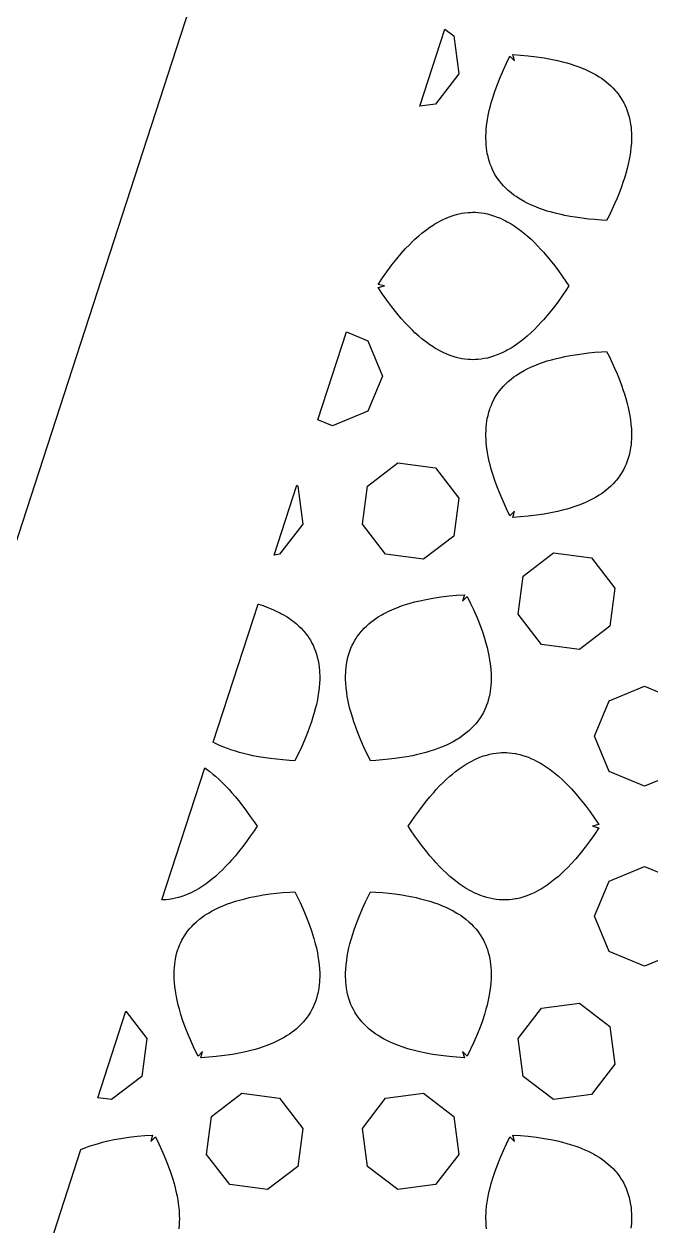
# Model space of a CAD drawing. Header units: metres. Extents: x -75 to 75, y 0 to 231.
# Drawn here: x -44.8 to -14.7, y 58.7 to 116.5 of the extents above; entities that cross this region are included whole.
import ezdxf

# ---------------------------------------------------------------- set-up
doc = ezdxf.new("R2010")
doc.units = ezdxf.units.M

msp = doc.modelspace()

# ---------------------------------------------------------------- linework, layer by layer
for p, q in [((0, 230.826), (-75, 0)), ((-25.8062, 112.57), (-24.6014, 116.278)), ((-24.6014, 116.278), (-24.1718, 115.948)), ((-24.1718, 115.948), (-23.9314, 114.126)), ((-21.2521, 114.752), (-21.3373, 115.055)), ((-21.3373, 115.055), (-20.9628, 115.029)), ((-20.9628, 115.029), (-20.6003, 114.996)), ((-21.7896, 114.309), (-21.6371, 114.639)), ((-21.6371, 114.639), (-21.4719, 114.977)), ((-21.4719, 114.977), (-21.2521, 114.752)), ((-20.6003, 114.996), (-20.202, 114.949)), ((-20.202, 114.949), (-19.8198, 114.892)), ((-19.8198, 114.892), (-19.4984, 114.835)), ((-19.4984, 114.835), (-19.1917, 114.77)), ((-19.1917, 114.77), (-18.9368, 114.708)), ((-18.9368, 114.708), (-18.7331, 114.653)), ((-18.7331, 114.653), (-18.5738, 114.607)), ((-18.5738, 114.607), (-18.3444, 114.532)), ((-18.3444, 114.532), (-18.1599, 114.465)), ((-18.1599, 114.465), (-17.8766, 114.351)), ((-23.9314, 114.126), (-25.0497, 112.67)), ((-22.0898, 113.581), (-21.9484, 113.94)), ((-21.9484, 113.94), (-21.7896, 114.309)), ((-17.8766, 114.351), (-17.709, 114.274)), ((-17.709, 114.274), (-17.5475, 114.194)), ((-17.5475, 114.194), (-17.4541, 114.145)), ((-17.4541, 114.145), (-17.3621, 114.093)), ((-17.3621, 114.093), (-17.1867, 113.987)), ((-17.1867, 113.987), (-17.0746, 113.913)), ((-17.0746, 113.913), (-16.9414, 113.818)), ((-22.2006, 113.275), (-22.0898, 113.581)), ((-16.9414, 113.818), (-16.8379, 113.738)), ((-16.8379, 113.738), (-16.7404, 113.657)), ((-16.7404, 113.657), (-16.6223, 113.551)), ((-16.6223, 113.551), (-16.5115, 113.441)), ((-16.5115, 113.441), (-16.4076, 113.329)), ((-16.4076, 113.329), (-16.3673, 113.282)), ((-16.3673, 113.282), (-16.2721, 113.164)), ((-22.4263, 112.522), (-22.3723, 112.725)), ((-22.3723, 112.725), (-22.2986, 112.976)), ((-22.2986, 112.976), (-22.2006, 113.275)), ((-16.2721, 113.164), (-16.1847, 113.042)), ((-16.1847, 113.042), (-16.1179, 112.941)), ((-16.1179, 112.941), (-16.0703, 112.864)), ((-16.0703, 112.864), (-15.9984, 112.735)), ((-15.9984, 112.735), (-15.9444, 112.626)), ((-25.0497, 112.67), (-25.8062, 112.57)), ((-22.5156, 112.124), (-22.4652, 112.36)), ((-22.4652, 112.36), (-22.4263, 112.522)), ((-15.9444, 112.626), (-15.8826, 112.488)), ((-15.8826, 112.488), (-15.8272, 112.346)), ((-15.8272, 112.346), (-15.7791, 112.201)), ((-15.7791, 112.201), (-15.7379, 112.052)), ((-22.6099, 111.445), (-22.5925, 111.628)), ((-22.5925, 111.628), (-22.5504, 111.929)), ((-22.5504, 111.929), (-22.5156, 112.124)), ((-15.7379, 112.052), (-15.7018, 111.899)), ((-15.7018, 111.899), (-15.6679, 111.711)), ((-15.6679, 111.711), (-15.6473, 111.55)), ((-15.6473, 111.55), (-15.6349, 111.418)), ((-22.6268, 111.055), (-22.6259, 111.16)), ((-22.6218, 110.848), (-22.6268, 111.055)), ((-22.6259, 111.16), (-22.6213, 111.265)), ((-22.6213, 111.265), (-22.6099, 111.445)), ((-15.6349, 111.418), (-15.6271, 111.285)), ((-15.6235, 110.975), (-15.6317, 110.797)), ((-15.6271, 111.285), (-15.6235, 111.183)), ((-15.6235, 111.183), (-15.6235, 110.975)), ((-22.6144, 110.716), (-22.6218, 110.848)), ((-22.5984, 110.552), (-22.6144, 110.716)), ((-22.581, 110.423), (-22.5984, 110.552)), ((-22.5595, 110.298), (-22.581, 110.423)), ((-15.6491, 110.578), (-15.6761, 110.355)), ((-15.6317, 110.797), (-15.6491, 110.578)), ((-22.527, 110.143), (-22.5595, 110.298)), ((-22.4872, 109.992), (-22.527, 110.143)), ((-22.4414, 109.845), (-22.4872, 109.992)), ((-22.4222, 109.788), (-22.4414, 109.845)), ((-15.7338, 110.01), (-15.7841, 109.774)), ((-15.705, 110.165), (-15.7338, 110.01)), ((-15.6761, 110.355), (-15.705, 110.165)), ((-22.3668, 109.647), (-22.4222, 109.788)), ((-22.305, 109.509), (-22.3668, 109.647)), ((-22.2514, 109.401), (-22.305, 109.509)), ((-22.2089, 109.322), (-22.2514, 109.401)), ((-22.1315, 109.193), (-22.2089, 109.322)), ((-15.9009, 109.326), (-15.9636, 109.115)), ((-15.8336, 109.572), (-15.9009, 109.326)), ((-15.7841, 109.774), (-15.8336, 109.572)), ((-22.0647, 109.092), (-22.1315, 109.193)), ((-21.9772, 108.971), (-22.0647, 109.092)), ((-21.882, 108.853), (-21.9772, 108.971)), ((-21.7804, 108.738), (-21.882, 108.853)), ((-21.6719, 108.627), (-21.7804, 108.738)), ((-16.1096, 108.685), (-16.1929, 108.464)), ((-16.0194, 108.946), (-16.1096, 108.685)), ((-15.9636, 109.115), (-16.0194, 108.946)), ((-21.5565, 108.519), (-21.6719, 108.627)), ((-21.4114, 108.397), (-21.5565, 108.519)), ((-21.2814, 108.297), (-21.4114, 108.397)), ((-21.1748, 108.221), (-21.2814, 108.297)), ((-21.0622, 108.148), (-21.1748, 108.221)), ((-20.9761, 108.094), (-21.0622, 108.148)), ((-20.7948, 107.99), (-20.9761, 108.094)), ((-16.3202, 108.148), (-16.4388, 107.871)), ((-16.1929, 108.464), (-16.3202, 108.148)), ((-20.6383, 107.907), (-20.7948, 107.99)), ((-20.4405, 107.813), (-20.6383, 107.907)), ((-20.2336, 107.725), (-20.4405, 107.813)), ((-20.0542, 107.656), (-20.2336, 107.725)), ((-19.9049, 107.602), (-20.0542, 107.656)), ((-19.6756, 107.528), (-19.9049, 107.602)), ((-19.4756, 107.47), (-19.6756, 107.528)), ((-16.5678, 107.59), (-16.7047, 107.303)), ((-16.4388, 107.871), (-16.5678, 107.59)), ((-25.08, 106.909), (-24.9898, 106.962)), ((-24.9898, 106.962), (-24.8103, 107.06)), ((-24.8103, 107.06), (-24.6904, 107.12)), ((-24.6904, 107.12), (-24.5403, 107.189)), ((-24.5403, 107.189), (-24.4194, 107.239)), ((-24.4194, 107.239), (-24.3004, 107.283)), ((-24.3004, 107.283), (-24.1507, 107.331)), ((-24.1507, 107.331), (-24.0005, 107.373)), ((-24.0005, 107.373), (-23.8495, 107.406)), ((-23.8495, 107.406), (-23.7904, 107.418)), ((-23.7904, 107.418), (-23.6389, 107.441)), ((-23.6389, 107.441), (-23.4888, 107.457)), ((-23.4888, 107.457), (-23.3702, 107.464)), ((-23.3702, 107.464), (-23.2791, 107.466)), ((-23.2791, 107.466), (-23.1294, 107.465)), ((-23.1294, 107.465), (-23.0109, 107.457)), ((-23.0109, 107.457), (-22.8607, 107.441)), ((-22.8607, 107.441), (-22.7087, 107.418)), ((-22.7087, 107.418), (-22.5591, 107.387)), ((-22.5591, 107.387), (-22.4103, 107.349)), ((-22.4103, 107.349), (-22.2588, 107.303)), ((-22.2588, 107.303), (-22.0802, 107.238)), ((-22.0802, 107.238), (-21.9292, 107.176)), ((-21.9292, 107.176), (-21.8102, 107.121)), ((-21.8102, 107.121), (-21.6893, 107.06)), ((-21.6893, 107.06), (-21.5991, 107.012)), ((-21.5991, 107.012), (-21.4192, 106.908)), ((-19.2288, 107.405), (-19.4756, 107.47)), ((-19.0146, 107.354), (-19.2288, 107.405)), ((-18.8393, 107.317), (-19.0146, 107.354)), ((-18.5696, 107.265), (-18.8393, 107.317)), ((-18.3357, 107.227), (-18.5696, 107.265)), ((-17.9988, 107.179), (-18.3357, 107.227)), ((-17.6999, 107.143), (-17.9988, 107.179)), ((-17.3918, 107.114), (-17.6999, 107.143)), ((-17.0746, 107.089), (-17.3918, 107.114)), ((-16.8196, 107.074), (-17.0746, 107.089)), ((-16.7047, 107.303), (-16.8196, 107.074)), ((-25.8595, 106.331), (-25.7103, 106.458)), ((-25.7103, 106.458), (-25.4695, 106.646)), ((-25.4695, 106.646), (-25.3203, 106.752)), ((-25.3203, 106.752), (-25.1701, 106.852)), ((-25.1701, 106.852), (-25.08, 106.909)), ((-21.4192, 106.908), (-21.2704, 106.814)), ((-21.2704, 106.814), (-21.0892, 106.688)), ((-21.0892, 106.688), (-20.9102, 106.554)), ((-20.9102, 106.554), (-20.7591, 106.433)), ((-20.7591, 106.433), (-20.6401, 106.331)), ((-26.4899, 105.717), (-26.3104, 105.906)), ((-26.3104, 105.906), (-26.1603, 106.055)), ((-26.1603, 106.055), (-26.0403, 106.169)), ((-26.0403, 106.169), (-25.8595, 106.331)), ((-20.6401, 106.331), (-20.4588, 106.169)), ((-20.4588, 106.169), (-20.3101, 106.026)), ((-20.3101, 106.026), (-20.1297, 105.844)), ((-20.1297, 105.844), (-19.9796, 105.684)), ((-27.1495, 104.932), (-26.9101, 105.234)), ((-26.9101, 105.234), (-26.7, 105.482)), ((-26.7, 105.482), (-26.4899, 105.717)), ((-19.9796, 105.684), (-19.8596, 105.551)), ((-19.8596, 105.551), (-19.6797, 105.342)), ((-19.6797, 105.342), (-19.5296, 105.16)), ((-27.3898, 104.61), (-27.1495, 104.932)), ((-19.5296, 105.16), (-19.3199, 104.892)), ((-19.3199, 104.892), (-19.1391, 104.651)), ((-19.1391, 104.651), (-18.9592, 104.399)), ((-27.8096, 104.001), (-27.5999, 104.312)), ((-27.5999, 104.312), (-27.3898, 104.61)), ((-18.9592, 104.399), (-18.7798, 104.136)), ((-18.7798, 104.136), (-18.6383, 103.923)), ((-27.5034, 103.923), (-27.8096, 104.001)), ((-27.8096, 103.845), (-27.5034, 103.923)), ((-27.5999, 103.534), (-27.8096, 103.845)), ((-27.3898, 103.236), (-27.5999, 103.534)), ((-18.7798, 103.71), (-18.9601, 103.446)), ((-18.6383, 103.923), (-18.7798, 103.71)), ((-27.1495, 102.914), (-27.3898, 103.236)), ((-26.9101, 102.612), (-27.1495, 102.914)), ((-19.3199, 102.953), (-19.5296, 102.686)), ((-19.1396, 103.194), (-19.3199, 102.953)), ((-18.9601, 103.446), (-19.1396, 103.194)), ((-26.7, 102.364), (-26.9101, 102.612)), ((-26.4894, 102.129), (-26.7, 102.364)), ((-19.6802, 102.503), (-19.8601, 102.295)), ((-19.5296, 102.686), (-19.6802, 102.503)), ((-26.3104, 101.94), (-26.4894, 102.129)), ((-26.1603, 101.791), (-26.3104, 101.94)), ((-26.0399, 101.677), (-26.1603, 101.791)), ((-20.3101, 101.819), (-20.4593, 101.677)), ((-20.1302, 102.002), (-20.3101, 101.819)), ((-19.98, 102.161), (-20.1302, 102.002)), ((-19.8601, 102.295), (-19.98, 102.161)), ((-30.7074, 97.4859), (-29.3327, 101.717)), ((-29.3327, 101.717), (-28.3026, 101.29)), ((-28.3026, 101.29), (-27.5999, 99.5929)), ((-25.8595, 101.515), (-26.0399, 101.677)), ((-25.7103, 101.388), (-25.8595, 101.515)), ((-25.4695, 101.2), (-25.7103, 101.388)), ((-25.3203, 101.094), (-25.4695, 101.2)), ((-21.0892, 101.158), (-21.2704, 101.032)), ((-20.9102, 101.292), (-21.0892, 101.158)), ((-20.7596, 101.412), (-20.9102, 101.292)), ((-20.6401, 101.515), (-20.7596, 101.412)), ((-20.4593, 101.677), (-20.6401, 101.515)), ((-25.1701, 100.994), (-25.3203, 101.094)), ((-25.0795, 100.937), (-25.1701, 100.994)), ((-24.9902, 100.884), (-25.0795, 100.937)), ((-24.8103, 100.785), (-24.9902, 100.884)), ((-24.6904, 100.725), (-24.8103, 100.785)), ((-24.5403, 100.657), (-24.6904, 100.725)), ((-24.4194, 100.607), (-24.5403, 100.657)), ((-24.3008, 100.563), (-24.4194, 100.607)), ((-22.0802, 100.607), (-22.2601, 100.543)), ((-21.9292, 100.67), (-22.0802, 100.607)), ((-21.8102, 100.724), (-21.9292, 100.67)), ((-21.6902, 100.785), (-21.8102, 100.724)), ((-21.6, 100.833), (-21.6902, 100.785)), ((-21.4192, 100.938), (-21.6, 100.833)), ((-21.2704, 101.032), (-21.4192, 100.938)), ((-18.8393, 100.529), (-18.5696, 100.58)), ((-18.5696, 100.58), (-18.3357, 100.619)), ((-18.3357, 100.619), (-17.9988, 100.667)), ((-17.9988, 100.667), (-17.6999, 100.703)), ((-17.6999, 100.703), (-17.3918, 100.732)), ((-17.3918, 100.732), (-17.0746, 100.757)), ((-17.0746, 100.757), (-16.8196, 100.772)), ((-16.8196, 100.772), (-16.7047, 100.543)), ((-24.1507, 100.514), (-24.3008, 100.563)), ((-24.0005, 100.473), (-24.1507, 100.514)), ((-23.8499, 100.439), (-24.0005, 100.473)), ((-23.7904, 100.427), (-23.8499, 100.439)), ((-23.6389, 100.405), (-23.7904, 100.427)), ((-23.4888, 100.389), (-23.6389, 100.405)), ((-23.3702, 100.382), (-23.4888, 100.389)), ((-23.2791, 100.379), (-23.3702, 100.382)), ((-23.1294, 100.382), (-23.2791, 100.379)), ((-23.0109, 100.389), (-23.1294, 100.382)), ((-22.8607, 100.405), (-23.0109, 100.389)), ((-22.7087, 100.428), (-22.8607, 100.405)), ((-22.5591, 100.459), (-22.7087, 100.428)), ((-22.4103, 100.497), (-22.5591, 100.459)), ((-22.2601, 100.543), (-22.4103, 100.497)), ((-20.6383, 99.9385), (-20.4405, 100.032)), ((-20.4405, 100.032), (-20.2336, 100.121)), ((-20.2336, 100.121), (-20.0542, 100.19)), ((-20.0542, 100.19), (-19.9049, 100.244)), ((-19.9049, 100.244), (-19.6756, 100.318)), ((-19.6756, 100.318), (-19.4756, 100.376)), ((-19.4756, 100.376), (-19.2288, 100.441)), ((-19.2288, 100.441), (-19.0146, 100.491)), ((-19.0146, 100.491), (-18.8393, 100.529)), ((-16.7047, 100.543), (-16.5678, 100.256)), ((-16.5678, 100.256), (-16.4388, 99.9742)), ((-27.5999, 99.5929), (-28.3026, 97.896)), ((-21.5565, 99.3265), (-21.4114, 99.4492)), ((-21.4114, 99.4492), (-21.2814, 99.549)), ((-21.2814, 99.549), (-21.1748, 99.6245)), ((-21.1748, 99.6245), (-21.0622, 99.6982)), ((-21.0622, 99.6982), (-20.9761, 99.7522)), ((-20.9761, 99.7522), (-20.7948, 99.8561)), ((-20.7948, 99.8561), (-20.6383, 99.9385)), ((-16.4388, 99.9742), (-16.3202, 99.6973)), ((-16.3202, 99.6973), (-16.1925, 99.3814)), ((-22.0647, 98.7538), (-21.9772, 98.8751)), ((-21.9772, 98.8751), (-21.882, 98.9928)), ((-21.882, 98.9928), (-21.7804, 99.1077)), ((-21.7804, 99.1077), (-21.6719, 99.2184)), ((-21.6719, 99.2184), (-21.5565, 99.3265)), ((-16.1925, 99.3814), (-16.1101, 99.1608)), ((-16.1101, 99.1608), (-16.019, 98.8998)), ((-16.019, 98.8998), (-15.9641, 98.7305)), ((-22.3668, 98.199), (-22.305, 98.3372)), ((-22.305, 98.3372), (-22.2514, 98.4448)), ((-22.2514, 98.4448), (-22.2089, 98.5236)), ((-22.2089, 98.5236), (-22.1315, 98.6526)), ((-22.1315, 98.6526), (-22.0647, 98.7538)), ((-15.9641, 98.7305), (-15.9004, 98.5194)), ((-15.9004, 98.5194), (-15.8336, 98.2736)), ((-15.8336, 98.2736), (-15.7841, 98.0717)), ((-28.3026, 97.896), (-30, 97.1928)), ((-22.5595, 97.5481), (-22.527, 97.7023)), ((-22.527, 97.7023), (-22.4872, 97.8534)), ((-22.4872, 97.8534), (-22.4414, 98.0003)), ((-22.4414, 98.0003), (-22.4222, 98.0576)), ((-22.4222, 98.0576), (-22.3668, 98.199)), ((-15.7841, 98.0717), (-15.7338, 97.8346)), ((-15.7338, 97.8346), (-15.7054, 97.6804)), ((-15.7054, 97.6804), (-15.6761, 97.4895)), ((-30, 97.1928), (-30.7074, 97.4859)), ((-22.6222, 96.9974), (-22.6144, 97.1297)), ((-22.6144, 97.1297), (-22.5984, 97.294)), ((-22.5984, 97.294), (-22.581, 97.4226)), ((-22.581, 97.4226), (-22.5595, 97.5481)), ((-15.6761, 97.4895), (-15.6491, 97.2661)), ((-15.6491, 97.2661), (-15.6317, 97.0477)), ((-22.6268, 96.7918), (-22.6222, 96.9974)), ((-22.6254, 96.6861), (-22.6268, 96.7918)), ((-22.6213, 96.5808), (-22.6254, 96.6861)), ((-22.6099, 96.4009), (-22.6213, 96.5808)), ((-15.6271, 96.5602), (-15.6349, 96.4265)), ((-15.6317, 97.0477), (-15.6239, 96.8715)), ((-15.623, 96.6623), (-15.6271, 96.5602)), ((-15.6239, 96.8715), (-15.623, 96.6623)), ((-22.5925, 96.2173), (-22.6099, 96.4009)), ((-22.5504, 95.9166), (-22.5925, 96.2173)), ((-15.7022, 95.9468), (-15.7379, 95.7925)), ((-15.6683, 96.1331), (-15.7022, 95.9468)), ((-15.6473, 96.2947), (-15.6683, 96.1331)), ((-15.6349, 96.4265), (-15.6473, 96.2947)), ((-28.3282, 94.2975), (-26.8707, 95.4163)), ((-26.8707, 95.4163), (-25.0497, 95.1759)), ((-22.5151, 95.7216), (-22.5504, 95.9166)), ((-22.4652, 95.4854), (-22.5151, 95.7216)), ((-22.4263, 95.3242), (-22.4652, 95.4854)), ((-15.8276, 95.4982), (-15.883, 95.3568)), ((-15.7796, 95.6433), (-15.8276, 95.4982)), ((-15.7379, 95.7925), (-15.7796, 95.6433)), ((-25.0497, 95.1759), (-23.9314, 93.7193)), ((-22.3723, 95.1205), (-22.4263, 95.3242)), ((-22.2981, 94.8697), (-22.3723, 95.1205)), ((-22.2011, 94.5708), (-22.2981, 94.8697)), ((-16.1847, 94.8033), (-16.273, 94.6806)), ((-16.1183, 94.9036), (-16.1847, 94.8033)), ((-16.0707, 94.9805), (-16.1183, 94.9036)), ((-15.9984, 95.1109), (-16.0707, 94.9805)), ((-15.9448, 95.219), (-15.9984, 95.1109)), ((-15.883, 95.3568), (-15.9448, 95.219)), ((-32.8202, 90.9833), (-31.729, 94.3415)), ((-31.729, 94.3415), (-31.6718, 94.2975)), ((-31.6718, 94.2975), (-31.4314, 92.4756)), ((-28.5686, 92.4756), (-28.3282, 94.2975)), ((-22.0898, 94.265), (-22.2011, 94.5708)), ((-21.9484, 93.9056), (-22.0898, 94.265)), ((-16.6232, 94.2943), (-16.7404, 94.1885)), ((-16.5115, 94.4046), (-16.6232, 94.2943)), ((-16.4081, 94.5168), (-16.5115, 94.4046)), ((-16.3683, 94.563), (-16.4081, 94.5168)), ((-16.273, 94.6806), (-16.3683, 94.563)), ((-23.9314, 93.7193), (-24.1718, 91.8974)), ((-21.7896, 93.5367), (-21.9484, 93.9056)), ((-17.5484, 93.6511), (-17.71, 93.571)), ((-17.4541, 93.701), (-17.5484, 93.6511)), ((-17.363, 93.7518), (-17.4541, 93.701)), ((-17.1877, 93.8585), (-17.363, 93.7518)), ((-17.0746, 93.9326), (-17.1877, 93.8585)), ((-16.9414, 94.0279), (-17.0746, 93.9326)), ((-16.8379, 94.108), (-16.9414, 94.0279)), ((-16.7404, 94.1885), (-16.8379, 94.108)), ((-21.6371, 93.2066), (-21.7896, 93.5367)), ((-21.4719, 92.8693), (-21.6371, 93.2066)), ((-21.2521, 93.094), (-21.4719, 92.8693)), ((-21.3373, 92.7905), (-21.2521, 93.094)), ((-19.1917, 93.0757), (-19.4984, 93.0112)), ((-18.9368, 93.1375), (-19.1917, 93.0757)), ((-18.7331, 93.1924), (-18.9368, 93.1375)), ((-18.5738, 93.2391), (-18.7331, 93.1924)), ((-18.3444, 93.3133), (-18.5738, 93.2391)), ((-18.1599, 93.3806), (-18.3444, 93.3133)), ((-17.8775, 93.4946), (-18.1599, 93.3806)), ((-17.71, 93.571), (-17.8775, 93.4946)), ((-31.4314, 92.4756), (-32.5497, 91.019)), ((-27.4503, 91.019), (-28.5686, 92.4756)), ((-20.9628, 92.8166), (-21.3373, 92.7905)), ((-20.6003, 92.8496), (-20.9628, 92.8166)), ((-20.202, 92.8967), (-20.6003, 92.8496)), ((-19.8198, 92.9535), (-20.202, 92.8967)), ((-19.4984, 93.0112), (-19.8198, 92.9535)), ((-24.1718, 91.8974), (-25.6293, 90.7787)), ((-32.5497, 91.019), (-32.8202, 90.9833)), ((-25.6293, 90.7787), (-27.4503, 91.019)), ((-20.8282, 89.9675), (-19.3707, 91.0863)), ((-19.3707, 91.0863), (-17.5497, 90.8459)), ((-17.5497, 90.8459), (-16.4314, 89.3893)), ((-21.0686, 88.1456), (-20.8282, 89.9675)), ((-24.798, 88.9682), (-24.3997, 89.0154)), ((-24.3997, 89.0154), (-24.0372, 89.0483)), ((-24.0372, 89.0483), (-23.6627, 89.0744)), ((-23.6627, 89.0744), (-23.7479, 88.7709)), ((-16.4314, 89.3893), (-16.6718, 87.5674)), ((-35.7447, 81.9825), (-33.5851, 88.6291)), ((-33.5851, 88.6291), (-33.5738, 88.6258)), ((-33.5738, 88.6258), (-33.3444, 88.5512)), ((-33.3444, 88.5512), (-33.1599, 88.4843)), ((-33.1599, 88.4843), (-32.8766, 88.3699)), ((-27.1234, 88.3699), (-26.8401, 88.4843)), ((-26.8401, 88.4843), (-26.6556, 88.5516)), ((-26.6556, 88.5516), (-26.4262, 88.6258)), ((-26.4262, 88.6258), (-26.2669, 88.6725)), ((-26.2669, 88.6725), (-26.0632, 88.7274)), ((-26.0632, 88.7274), (-25.8083, 88.7892)), ((-25.8083, 88.7892), (-25.5016, 88.8538)), ((-25.5016, 88.8538), (-25.1802, 88.9114)), ((-25.1802, 88.9114), (-24.798, 88.9682)), ((-23.7479, 88.7709), (-23.5281, 88.9957)), ((-23.5281, 88.9957), (-23.3629, 88.6583)), ((-23.3629, 88.6583), (-23.2104, 88.3282)), ((-32.8766, 88.3699), (-32.709, 88.2935)), ((-32.709, 88.2935), (-32.5475, 88.2133)), ((-32.5475, 88.2133), (-32.4541, 88.1639)), ((-32.4541, 88.1639), (-32.3621, 88.1126)), ((-32.3621, 88.1126), (-32.1867, 88.006)), ((-32.1867, 88.006), (-32.0746, 87.9323)), ((-32.0746, 87.9323), (-31.9414, 87.8371)), ((-28.0586, 87.8371), (-27.9254, 87.9323)), ((-27.9254, 87.9323), (-27.8133, 88.006)), ((-27.8133, 88.006), (-27.6379, 88.1126)), ((-27.6379, 88.1126), (-27.5459, 88.1639)), ((-27.5459, 88.1639), (-27.4525, 88.2133)), ((-27.4525, 88.2133), (-27.291, 88.2935)), ((-27.291, 88.2935), (-27.1234, 88.3699)), ((-23.2104, 88.3282), (-23.0516, 87.9593)), ((-23.0516, 87.9593), (-22.9102, 87.5999)), ((-19.9503, 86.689), (-21.0686, 88.1456)), ((-31.9414, 87.8371), (-31.8379, 87.757)), ((-31.8379, 87.757), (-31.7404, 87.6764)), ((-31.7404, 87.6764), (-31.6223, 87.5697)), ((-31.6223, 87.5697), (-31.5115, 87.4603)), ((-31.5115, 87.4603), (-31.4076, 87.3477)), ((-31.4076, 87.3477), (-31.3673, 87.301)), ((-31.3673, 87.301), (-31.2721, 87.1829)), ((-28.7279, 87.1829), (-28.6327, 87.301)), ((-28.6327, 87.301), (-28.5924, 87.3477)), ((-28.5924, 87.3477), (-28.4885, 87.4603)), ((-28.4885, 87.4603), (-28.3777, 87.5697)), ((-28.3777, 87.5697), (-28.2596, 87.6764)), ((-28.2596, 87.6764), (-28.1621, 87.757)), ((-28.1621, 87.757), (-28.0586, 87.8371)), ((-22.9102, 87.5999), (-22.7989, 87.2942)), ((-22.7989, 87.2942), (-22.7019, 86.9952)), ((-16.6718, 87.5674), (-18.1293, 86.4487)), ((-31.2721, 87.1829), (-31.1847, 87.0616)), ((-31.1847, 87.0616), (-31.1179, 86.9604)), ((-31.1179, 86.9604), (-31.0703, 86.8835)), ((-31.0703, 86.8835), (-30.9984, 86.754)), ((-30.9984, 86.754), (-30.9444, 86.6451)), ((-29.0556, 86.6451), (-29.0016, 86.754)), ((-29.0016, 86.754), (-28.9297, 86.8835)), ((-28.9297, 86.8835), (-28.8821, 86.9604)), ((-28.8821, 86.9604), (-28.8153, 87.0616)), ((-28.8153, 87.0616), (-28.7279, 87.1829)), ((-22.7019, 86.9952), (-22.6277, 86.7444)), ((-22.6277, 86.7444), (-22.5737, 86.5407)), ((-30.9444, 86.6451), (-30.8826, 86.5068)), ((-30.8826, 86.5068), (-30.8272, 86.3654)), ((-30.8272, 86.3654), (-30.7791, 86.2202)), ((-30.7791, 86.2202), (-30.7379, 86.071)), ((-29.2625, 86.071), (-29.2209, 86.2202)), ((-29.2209, 86.2202), (-29.1728, 86.3654)), ((-29.1728, 86.3654), (-29.1174, 86.5068)), ((-29.1174, 86.5068), (-29.0556, 86.6451)), ((-22.5737, 86.5407), (-22.5348, 86.3795)), ((-22.5348, 86.3795), (-22.4849, 86.1433)), ((-22.4849, 86.1433), (-22.4496, 85.9483)), ((-18.1293, 86.4487), (-19.9503, 86.689)), ((-30.7379, 86.071), (-30.7018, 85.9181)), ((-30.7018, 85.9181), (-30.6679, 85.73)), ((-30.6679, 85.73), (-30.6473, 85.5693)), ((-30.6473, 85.5693), (-30.6349, 85.4375)), ((-29.3651, 85.4375), (-29.3527, 85.5693)), ((-29.3527, 85.5693), (-29.3321, 85.73)), ((-29.3321, 85.73), (-29.2978, 85.9181)), ((-29.2978, 85.9181), (-29.2625, 86.071)), ((-22.4496, 85.9483), (-22.4075, 85.6476)), ((-22.4075, 85.6476), (-22.3901, 85.464)), ((-30.6349, 85.4375), (-30.6271, 85.3038)), ((-30.6235, 84.9939), (-30.6317, 84.8163)), ((-30.6271, 85.3038), (-30.6235, 85.2026)), ((-30.6235, 85.2026), (-30.6235, 84.9939)), ((-29.377, 85.2026), (-29.3729, 85.3038)), ((-29.3761, 84.9934), (-29.377, 85.2026)), ((-29.3683, 84.8172), (-29.3761, 84.9934)), ((-29.3729, 85.3038), (-29.3651, 85.4375)), ((-22.3901, 85.464), (-22.3787, 85.2841)), ((-22.3787, 85.2841), (-22.3746, 85.1788)), ((-22.3732, 85.0731), (-22.3778, 84.8676)), ((-22.3746, 85.1788), (-22.3732, 85.0731)), ((-30.6491, 84.5975), (-30.6761, 84.3745)), ((-30.6317, 84.8163), (-30.6491, 84.5975)), ((-29.3509, 84.5988), (-29.3683, 84.8172)), ((-29.3239, 84.3755), (-29.3509, 84.5988)), ((-22.419, 84.4414), (-22.4409, 84.3155)), ((-22.4016, 84.5695), (-22.419, 84.4414)), ((-22.3856, 84.7343), (-22.4016, 84.5695)), ((-22.3778, 84.8676), (-22.3856, 84.7343)), ((-16.6974, 83.969), (-15, 84.6721)), ((-15, 84.6721), (-13.3026, 83.969)), ((-30.7338, 84.0294), (-30.7841, 83.7927)), ((-30.705, 84.1846), (-30.7338, 84.0294)), ((-30.6761, 84.3745), (-30.705, 84.1846)), ((-29.2946, 84.1846), (-29.3239, 84.3755)), ((-29.2662, 84.0303), (-29.2946, 84.1846)), ((-29.2159, 83.7932), (-29.2662, 84.0303)), ((-22.5783, 83.806), (-22.6337, 83.6646)), ((-22.5591, 83.8637), (-22.5783, 83.806)), ((-22.5128, 84.0115), (-22.5591, 83.8637)), ((-22.4734, 84.1612), (-22.5128, 84.0115)), ((-22.4409, 84.3155), (-22.4734, 84.1612)), ((-17.4001, 82.272), (-16.6974, 83.969)), ((-30.9009, 83.3455), (-30.9636, 83.1345)), ((-30.8336, 83.5913), (-30.9009, 83.3455)), ((-30.7841, 83.7927), (-30.8336, 83.5913)), ((-29.1664, 83.5913), (-29.2159, 83.7932)), ((-29.0996, 83.3455), (-29.1664, 83.5913)), ((-29.0359, 83.1345), (-29.0996, 83.3455)), ((-22.7921, 83.34), (-22.869, 83.2114)), ((-22.749, 83.4192), (-22.7921, 83.34)), ((-22.6955, 83.5268), (-22.749, 83.4192)), ((-22.6337, 83.6646), (-22.6955, 83.5268)), ((-31.1096, 82.7042), (-31.1929, 82.4835)), ((-31.0194, 82.9651), (-31.1096, 82.7042)), ((-30.9636, 83.1345), (-31.0194, 82.9651)), ((-28.981, 82.9651), (-29.0359, 83.1345)), ((-28.8899, 82.7042), (-28.981, 82.9651)), ((-28.8075, 82.4835), (-28.8899, 82.7042)), ((-23.2205, 82.7563), (-23.329, 82.6456)), ((-23.118, 82.8722), (-23.2205, 82.7563)), ((-23.0237, 82.9884), (-23.118, 82.8722)), ((-22.9353, 83.1111), (-23.0237, 82.9884)), ((-22.869, 83.2114), (-22.9353, 83.1111)), ((-31.3202, 82.1677), (-31.4388, 81.8903)), ((-31.1929, 82.4835), (-31.3202, 82.1677)), ((-28.6798, 82.1677), (-28.8075, 82.4835)), ((-28.5612, 81.8907), (-28.6798, 82.1677)), ((-24.0248, 82.1123), (-24.2052, 82.0088)), ((-23.9378, 82.1667), (-24.0248, 82.1123)), ((-23.8252, 82.2404), (-23.9378, 82.1667)), ((-23.7186, 82.316), (-23.8252, 82.2404)), ((-23.5886, 82.4158), (-23.7186, 82.316)), ((-23.4435, 82.5385), (-23.5886, 82.4158)), ((-23.329, 82.6456), (-23.4435, 82.5385)), ((-16.6974, 80.5751), (-17.4001, 82.272)), ((-35.6383, 81.9264), (-35.7447, 81.9825)), ((-35.4405, 81.8326), (-35.6383, 81.9264)), ((-35.2336, 81.7442), (-35.4405, 81.8326)), ((-35.0542, 81.6751), (-35.2336, 81.7442)), ((-34.9049, 81.6216), (-35.0542, 81.6751)), ((-34.6756, 81.5469), (-34.9049, 81.6216)), ((-34.4756, 81.4888), (-34.6756, 81.5469)), ((-31.5678, 81.6087), (-31.7047, 81.3217)), ((-31.4388, 81.8903), (-31.5678, 81.6087)), ((-28.4322, 81.6087), (-28.5612, 81.8907)), ((-28.2953, 81.3217), (-28.4322, 81.6087)), ((-25.3244, 81.5469), (-25.5244, 81.4888)), ((-25.0951, 81.6211), (-25.3244, 81.5469)), ((-24.9458, 81.6751), (-25.0951, 81.6211)), ((-24.7664, 81.7442), (-24.9458, 81.6751)), ((-24.5604, 81.8321), (-24.7664, 81.7442)), ((-24.3626, 81.926), (-24.5604, 81.8321)), ((-24.2052, 82.0088), (-24.3626, 81.926)), ((-34.2288, 81.4238), (-34.4756, 81.4888)), ((-34.0146, 81.3734), (-34.2288, 81.4238)), ((-33.8393, 81.3364), (-34.0146, 81.3734)), ((-33.5696, 81.2842), (-33.8393, 81.3364)), ((-33.3357, 81.2457), (-33.5696, 81.2842)), ((-32.9988, 81.1981), (-33.3357, 81.2457)), ((-32.6999, 81.1624), (-32.9988, 81.1981)), ((-32.3918, 81.1331), (-32.6999, 81.1624)), ((-32.0746, 81.1084), (-32.3918, 81.1331)), ((-31.8196, 81.0928), (-32.0746, 81.1084)), ((-31.7047, 81.3217), (-31.8196, 81.0928)), ((-28.1804, 81.0928), (-28.2953, 81.3217)), ((-27.9254, 81.1084), (-28.1804, 81.0928)), ((-27.6082, 81.1331), (-27.9254, 81.1084)), ((-27.3001, 81.1624), (-27.6082, 81.1331)), ((-27.0012, 81.1981), (-27.3001, 81.1624)), ((-26.6643, 81.2457), (-27.0012, 81.1981)), ((-26.4304, 81.2846), (-26.6643, 81.2457)), ((-26.1607, 81.3364), (-26.4304, 81.2846)), ((-25.9854, 81.3734), (-26.1607, 81.3364)), ((-25.7712, 81.4238), (-25.9854, 81.3734)), ((-25.5244, 81.4888), (-25.7712, 81.4238)), ((-23.7296, 80.8328), (-23.5808, 80.9271)), ((-23.5808, 80.9271), (-23.4009, 81.0315)), ((-23.4009, 81.0315), (-23.3107, 81.0796)), ((-23.3107, 81.0796), (-23.1898, 81.1404)), ((-23.1898, 81.1404), (-23.0708, 81.1949)), ((-23.0708, 81.1949), (-22.9198, 81.2576)), ((-22.9198, 81.2576), (-22.7412, 81.3217)), ((-22.7412, 81.3217), (-22.5897, 81.3684)), ((-22.5897, 81.3684), (-22.4409, 81.4064)), ((-22.4409, 81.4064), (-22.2913, 81.4371)), ((-22.2913, 81.4371), (-22.1393, 81.4604)), ((-22.1393, 81.4604), (-21.9891, 81.476)), ((-21.9891, 81.476), (-21.8706, 81.4833)), ((-21.8706, 81.4833), (-21.7209, 81.4856)), ((-21.7209, 81.4856), (-21.6298, 81.4833)), ((-21.6298, 81.4833), (-21.5112, 81.476)), ((-21.5112, 81.476), (-21.3611, 81.4604)), ((-21.3611, 81.4604), (-21.2096, 81.4375)), ((-21.2096, 81.4375), (-21.1501, 81.4256)), ((-21.1501, 81.4256), (-20.9995, 81.3918)), ((-20.9995, 81.3918), (-20.8493, 81.3506)), ((-20.8493, 81.3506), (-20.6992, 81.302)), ((-20.6992, 81.302), (-20.5806, 81.2576)), ((-20.5806, 81.2576), (-20.4597, 81.2077)), ((-20.4597, 81.2077), (-20.3096, 81.1395)), ((-20.3096, 81.1395), (-20.1897, 81.0796)), ((-20.1897, 81.0796), (-20.0098, 80.9811)), ((-20.0098, 80.9811), (-19.9205, 80.9276)), ((-19.9205, 80.9276), (-19.8299, 80.8708)), ((-38.2086, 74.3996), (-36.1462, 80.7469)), ((-36.1462, 80.7469), (-36.0892, 80.7074)), ((-36.0892, 80.7074), (-35.9102, 80.5733)), ((-35.9102, 80.5733), (-35.7591, 80.4524)), ((-35.7591, 80.4524), (-35.6401, 80.3503)), ((-35.6401, 80.3503), (-35.4588, 80.1883)), ((-24.5407, 80.1878), (-24.3599, 80.3503)), ((-24.3599, 80.3503), (-24.2409, 80.4524)), ((-24.2409, 80.4524), (-24.0898, 80.5733)), ((-24.0898, 80.5733), (-23.9108, 80.7074)), ((-23.9108, 80.7074), (-23.7296, 80.8328)), ((-19.8299, 80.8708), (-19.6797, 80.771)), ((-19.6797, 80.771), (-19.5305, 80.6648)), ((-19.5305, 80.6648), (-19.2897, 80.4767)), ((-19.2897, 80.4767), (-19.1405, 80.3503)), ((-19.1405, 80.3503), (-18.9601, 80.1878)), ((-15, 79.872), (-16.6974, 80.5751)), ((-13.3026, 80.5751), (-15, 79.872)), ((-35.4588, 80.1883), (-35.3101, 80.0455)), ((-35.3101, 80.0455), (-35.1297, 79.8628)), ((-35.1297, 79.8628), (-34.9796, 79.7031)), ((-25.0204, 79.7031), (-24.8703, 79.8628)), ((-24.8703, 79.8628), (-24.6899, 80.0455)), ((-24.6899, 80.0455), (-24.5407, 80.1878)), ((-18.9601, 80.1878), (-18.8397, 80.0743)), ((-18.8397, 80.0743), (-18.6896, 79.9251)), ((-18.6896, 79.9251), (-18.5106, 79.736)), ((-34.9796, 79.7031), (-34.8596, 79.5699)), ((-34.8596, 79.5699), (-34.6797, 79.3611)), ((-34.6797, 79.3611), (-34.5296, 79.1789)), ((-25.4704, 79.1789), (-25.3203, 79.3611)), ((-25.3203, 79.3611), (-25.1404, 79.5699)), ((-25.1404, 79.5699), (-25.0204, 79.7031)), ((-18.5106, 79.736), (-18.3, 79.5012)), ((-18.3, 79.5012), (-18.0899, 79.2531)), ((-18.0899, 79.2531), (-17.8505, 78.951)), ((-34.5296, 79.1789), (-34.3199, 78.9116)), ((-34.3199, 78.9116), (-34.1391, 78.6703)), ((-34.1391, 78.6703), (-33.9592, 78.4181)), ((-26.0399, 78.4186), (-25.8609, 78.6703)), ((-25.8609, 78.6703), (-25.6801, 78.9116)), ((-25.6801, 78.9116), (-25.4704, 79.1789)), ((-17.8505, 78.951), (-17.6102, 78.6292)), ((-17.6102, 78.6292), (-17.4001, 78.3311)), ((-33.9592, 78.4181), (-33.7798, 78.1554)), ((-33.7798, 78.1554), (-33.6383, 77.9425)), ((-26.3617, 77.9416), (-26.2202, 78.1554)), ((-26.2202, 78.1554), (-26.0399, 78.4186)), ((-17.4001, 78.3311), (-17.1904, 78.0203)), ((-33.9601, 77.4655), (-34.1396, 77.2133)), ((-33.7798, 77.7287), (-33.9601, 77.4655)), ((-33.6383, 77.9425), (-33.7798, 77.7287)), ((-26.2202, 77.7287), (-26.3617, 77.9416)), ((-26.0408, 77.466), (-26.2202, 77.7287)), ((-25.8609, 77.2137), (-26.0408, 77.466)), ((-17.4001, 77.5529), (-17.6106, 77.2545)), ((-17.1904, 78.0203), (-17.4966, 77.942)), ((-17.4966, 77.942), (-17.1904, 77.8638)), ((-17.1904, 77.8638), (-17.4001, 77.5529)), ((-34.3199, 76.9725), (-34.5296, 76.7052)), ((-34.1396, 77.2133), (-34.3199, 76.9725)), ((-25.6801, 76.9725), (-25.8609, 77.2137)), ((-25.4704, 76.7052), (-25.6801, 76.9725)), ((-17.8505, 76.9331), (-18.0904, 76.6306)), ((-17.6106, 77.2545), (-17.8505, 76.9331)), ((-34.8601, 76.3138), (-34.98, 76.1806)), ((-34.6802, 76.5225), (-34.8601, 76.3138)), ((-34.5296, 76.7052), (-34.6802, 76.5225)), ((-25.3203, 76.523), (-25.4704, 76.7052)), ((-25.1404, 76.3142), (-25.3203, 76.523)), ((-25.0204, 76.181), (-25.1404, 76.3142)), ((-18.3, 76.3829), (-18.5101, 76.1476)), ((-18.0904, 76.6306), (-18.3, 76.3829)), ((-35.3101, 75.8386), (-35.4593, 75.6963)), ((-35.1302, 76.0208), (-35.3101, 75.8386)), ((-34.98, 76.1806), (-35.1302, 76.0208)), ((-24.8703, 76.0213), (-25.0204, 76.181)), ((-24.6899, 75.8386), (-24.8703, 76.0213)), ((-24.5412, 75.6958), (-24.6899, 75.8386)), ((-18.8397, 75.8102), (-18.9601, 75.6958)), ((-18.69, 75.9586), (-18.8397, 75.8102)), ((-18.5101, 76.1476), (-18.69, 75.9586)), ((-16.6974, 75.309), (-15, 76.0121)), ((-15, 76.0121), (-13.3026, 75.309)), ((-36.0892, 75.1767), (-36.2704, 75.0513)), ((-35.9102, 75.3108), (-36.0892, 75.1767)), ((-35.7596, 75.4312), (-35.9102, 75.3108)), ((-35.6401, 75.5338), (-35.7596, 75.4312)), ((-35.4593, 75.6963), (-35.6401, 75.5338)), ((-24.3599, 75.5338), (-24.5412, 75.6958)), ((-24.2409, 75.4317), (-24.3599, 75.5338)), ((-24.0898, 75.3108), (-24.2409, 75.4317)), ((-23.9108, 75.1767), (-24.0898, 75.3108)), ((-23.7296, 75.0513), (-23.9108, 75.1767)), ((-19.5305, 75.2193), (-19.6797, 75.1131)), ((-19.2897, 75.4074), (-19.5305, 75.2193)), ((-19.1405, 75.5338), (-19.2897, 75.4074)), ((-18.9601, 75.6958), (-19.1405, 75.5338)), ((-17.4001, 73.6121), (-16.6974, 75.309)), ((-37.2601, 74.5619), (-37.4103, 74.5157)), ((-37.0802, 74.6265), (-37.2601, 74.5619)), ((-36.9292, 74.6892), (-37.0802, 74.6265)), ((-36.8102, 74.7437), (-36.9292, 74.6892)), ((-36.6902, 74.8041), (-36.8102, 74.7437)), ((-36.6, 74.8521), (-36.6902, 74.8041)), ((-36.4192, 74.957), (-36.6, 74.8521)), ((-36.2704, 75.0513), (-36.4192, 74.957)), ((-33.8393, 74.5477), (-33.5696, 74.5995)), ((-33.5696, 74.5995), (-33.3357, 74.6384)), ((-33.3357, 74.6384), (-32.9988, 74.686)), ((-32.9988, 74.686), (-32.6999, 74.7217)), ((-32.6999, 74.7217), (-32.3918, 74.751)), ((-32.3918, 74.751), (-32.0746, 74.7757)), ((-32.0746, 74.7757), (-31.8196, 74.7913)), ((-31.8196, 74.7913), (-31.7047, 74.5624)), ((-31.7047, 74.5624), (-31.5678, 74.2754)), ((-28.4322, 74.2754), (-28.2953, 74.5624)), ((-28.2953, 74.5624), (-28.1804, 74.7913)), ((-28.1804, 74.7913), (-27.9254, 74.7757)), ((-27.9254, 74.7757), (-27.6082, 74.751)), ((-27.6082, 74.751), (-27.3001, 74.7217)), ((-27.3001, 74.7217), (-27.0012, 74.686)), ((-27.0012, 74.686), (-26.6643, 74.6384)), ((-26.6643, 74.6384), (-26.4304, 74.5999)), ((-26.4304, 74.5999), (-26.1607, 74.5477)), ((-23.5808, 74.9565), (-23.7296, 75.0513)), ((-23.4009, 74.8526), (-23.5808, 74.9565)), ((-23.3107, 74.8045), (-23.4009, 74.8526)), ((-23.1898, 74.7441), (-23.3107, 74.8045)), ((-23.0708, 74.6887), (-23.1898, 74.7441)), ((-22.9198, 74.6265), (-23.0708, 74.6887)), ((-22.7412, 74.5624), (-22.9198, 74.6265)), ((-22.5897, 74.5161), (-22.7412, 74.5624)), ((-20.701, 74.5816), (-20.8493, 74.5335)), ((-20.5806, 74.626), (-20.701, 74.5816)), ((-20.4607, 74.6759), (-20.5806, 74.626)), ((-20.3105, 74.7441), (-20.4607, 74.6759)), ((-20.1897, 74.8045), (-20.3105, 74.7441)), ((-20.0102, 74.903), (-20.1897, 74.8045)), ((-19.92, 74.9561), (-20.0102, 74.903)), ((-19.8299, 75.0133), (-19.92, 74.9561)), ((-19.6797, 75.1131), (-19.8299, 75.0133)), ((-38.1294, 74.4008), (-38.2086, 74.3996)), ((-38.0109, 74.4081), (-38.1294, 74.4008)), ((-37.8607, 74.4237), (-38.0109, 74.4081)), ((-37.7087, 74.447), (-37.8607, 74.4237)), ((-37.5591, 74.4777), (-37.7087, 74.447)), ((-37.4103, 74.5157), (-37.5591, 74.4777)), ((-35.6383, 73.9577), (-35.4405, 74.0515)), ((-35.4405, 74.0515), (-35.2336, 74.1399)), ((-35.2336, 74.1399), (-35.0542, 74.209)), ((-35.0542, 74.209), (-34.9049, 74.263)), ((-34.9049, 74.263), (-34.6756, 74.3372)), ((-34.6756, 74.3372), (-34.4756, 74.3953)), ((-34.4756, 74.3953), (-34.2288, 74.4603)), ((-34.2288, 74.4603), (-34.0146, 74.5107)), ((-34.0146, 74.5107), (-33.8393, 74.5477)), ((-31.5678, 74.2754), (-31.4388, 73.9934)), ((-31.4388, 73.9934), (-31.3202, 73.7164)), ((-28.6798, 73.7164), (-28.5612, 73.9934)), ((-28.5612, 73.9934), (-28.4322, 74.2754)), ((-26.1607, 74.5477), (-25.9854, 74.5107)), ((-25.9854, 74.5107), (-25.7712, 74.4603)), ((-25.7712, 74.4603), (-25.5244, 74.3953)), ((-25.5244, 74.3953), (-25.3244, 74.3372)), ((-25.3244, 74.3372), (-25.0951, 74.2625)), ((-25.0951, 74.2625), (-24.9458, 74.209)), ((-24.9458, 74.209), (-24.7664, 74.1399)), ((-24.7664, 74.1399), (-24.5595, 74.0515)), ((-24.5595, 74.0515), (-24.3617, 73.9577)), ((-22.4409, 74.4777), (-22.5897, 74.5161)), ((-22.2913, 74.447), (-22.4409, 74.4777)), ((-22.1393, 74.4237), (-22.2913, 74.447)), ((-21.9891, 74.4081), (-22.1393, 74.4237)), ((-21.8706, 74.4003), (-21.9891, 74.4081)), ((-21.7209, 74.3985), (-21.8706, 74.4003)), ((-21.6298, 74.4012), (-21.7209, 74.3985)), ((-21.5112, 74.4081), (-21.6298, 74.4012)), ((-21.3611, 74.4237), (-21.5112, 74.4081)), ((-21.2096, 74.447), (-21.3611, 74.4237)), ((-21.1505, 74.4585), (-21.2096, 74.447)), ((-20.9995, 74.4923), (-21.1505, 74.4585)), ((-20.8493, 74.5335), (-20.9995, 74.4923)), ((-36.5565, 73.3456), (-36.4114, 73.4683)), ((-36.4114, 73.4683), (-36.2814, 73.5681)), ((-36.2814, 73.5681), (-36.1748, 73.6436)), ((-36.1748, 73.6436), (-36.0622, 73.7173)), ((-36.0622, 73.7173), (-35.9761, 73.7714)), ((-35.9761, 73.7714), (-35.7948, 73.8753)), ((-35.7948, 73.8753), (-35.6383, 73.9577)), ((-31.3202, 73.7164), (-31.1925, 73.4006)), ((-28.8071, 73.4006), (-28.6798, 73.7164)), ((-24.3617, 73.9577), (-24.2052, 73.8753)), ((-24.2052, 73.8753), (-24.0239, 73.7714)), ((-24.0239, 73.7714), (-23.9378, 73.7173)), ((-23.9378, 73.7173), (-23.8252, 73.6436)), ((-23.8252, 73.6436), (-23.7186, 73.5681)), ((-23.7186, 73.5681), (-23.5886, 73.4683)), ((-23.5886, 73.4683), (-23.4435, 73.3456)), ((-16.6974, 71.9151), (-17.4001, 73.6121)), ((-37.0647, 72.773), (-36.9772, 72.8943)), ((-36.9772, 72.8943), (-36.882, 73.0119)), ((-36.882, 73.0119), (-36.7804, 73.1268)), ((-36.7804, 73.1268), (-36.6719, 73.2376)), ((-36.6719, 73.2376), (-36.5565, 73.3456)), ((-31.1925, 73.4006), (-31.1101, 73.1799)), ((-31.1101, 73.1799), (-31.019, 72.919)), ((-31.019, 72.919), (-30.9641, 72.7496)), ((-29.0364, 72.7496), (-28.9806, 72.919)), ((-28.9806, 72.919), (-28.8904, 73.1799)), ((-28.8904, 73.1799), (-28.8071, 73.4006)), ((-23.4435, 73.3456), (-23.3281, 73.2376)), ((-23.3281, 73.2376), (-23.2196, 73.1268)), ((-23.2196, 73.1268), (-23.118, 73.0119)), ((-23.118, 73.0119), (-23.0228, 72.8943)), ((-23.0228, 72.8943), (-22.9353, 72.773)), ((-37.3668, 72.2182), (-37.305, 72.3564)), ((-37.305, 72.3564), (-37.2514, 72.464)), ((-37.2514, 72.464), (-37.2089, 72.5427)), ((-37.2089, 72.5427), (-37.1315, 72.6718)), ((-37.1315, 72.6718), (-37.0647, 72.773)), ((-30.9641, 72.7496), (-30.9004, 72.5386)), ((-30.9004, 72.5386), (-30.8336, 72.2928)), ((-30.8336, 72.2928), (-30.7841, 72.0909)), ((-29.2159, 72.0909), (-29.1664, 72.2928)), ((-29.1664, 72.2928), (-29.0991, 72.5386)), ((-29.0991, 72.5386), (-29.0364, 72.7496)), ((-22.9353, 72.773), (-22.8685, 72.6718)), ((-22.8685, 72.6718), (-22.7911, 72.5427)), ((-22.7911, 72.5427), (-22.7486, 72.464)), ((-22.7486, 72.464), (-22.695, 72.3564)), ((-22.695, 72.3564), (-22.6332, 72.2182)), ((-37.5595, 71.5672), (-37.527, 71.7215)), ((-37.527, 71.7215), (-37.4872, 71.8726)), ((-37.4872, 71.8726), (-37.4414, 72.0195)), ((-37.4414, 72.0195), (-37.4222, 72.0767)), ((-37.4222, 72.0767), (-37.3668, 72.2182)), ((-30.7841, 72.0909), (-30.7338, 71.8538)), ((-30.7338, 71.8538), (-30.7054, 71.6995)), ((-30.7054, 71.6995), (-30.6761, 71.5086)), ((-29.3239, 71.5086), (-29.295, 71.6995)), ((-29.295, 71.6995), (-29.2662, 71.8538)), ((-29.2662, 71.8538), (-29.2159, 72.0909)), ((-22.6332, 72.2182), (-22.5778, 72.0767)), ((-22.5778, 72.0767), (-22.5586, 72.0195)), ((-22.5586, 72.0195), (-22.5128, 71.8726)), ((-22.5128, 71.8726), (-22.473, 71.7215)), ((-22.473, 71.7215), (-22.4405, 71.5672)), ((-15, 71.212), (-16.6974, 71.9151)), ((-13.3026, 71.9151), (-15, 71.212)), ((-37.6222, 71.0165), (-37.6144, 71.1488)), ((-37.6144, 71.1488), (-37.5984, 71.3132)), ((-37.5984, 71.3132), (-37.581, 71.4418)), ((-37.581, 71.4418), (-37.5595, 71.5672)), ((-30.6761, 71.5086), (-30.6491, 71.2852)), ((-30.6491, 71.2852), (-30.6317, 71.0669)), ((-29.3683, 71.0669), (-29.3509, 71.2852)), ((-29.3509, 71.2852), (-29.3239, 71.5086)), ((-22.4405, 71.5672), (-22.419, 71.4418)), ((-22.419, 71.4418), (-22.4016, 71.3132)), ((-22.4016, 71.3132), (-22.3856, 71.1488)), ((-22.3856, 71.1488), (-22.3782, 71.0165)), ((-37.6268, 70.811), (-37.6222, 71.0165)), ((-37.6254, 70.7053), (-37.6268, 70.811)), ((-37.6213, 70.6), (-37.6254, 70.7053)), ((-37.6099, 70.4201), (-37.6213, 70.6)), ((-30.6271, 70.5794), (-30.6349, 70.4457)), ((-30.6317, 71.0669), (-30.6239, 70.8907)), ((-30.623, 70.6815), (-30.6271, 70.5794)), ((-30.6239, 70.8907), (-30.623, 70.6815)), ((-29.3765, 70.8902), (-29.3683, 71.0669)), ((-29.3765, 70.6815), (-29.3765, 70.8902)), ((-29.3729, 70.5803), (-29.3765, 70.6815)), ((-29.3651, 70.4466), (-29.3729, 70.5803)), ((-22.3787, 70.5995), (-22.3901, 70.4192)), ((-22.3741, 70.7053), (-22.3787, 70.5995)), ((-22.3782, 71.0165), (-22.3732, 70.8101)), ((-22.3732, 70.8101), (-22.3741, 70.7053)), ((-37.5925, 70.2365), (-37.6099, 70.4201)), ((-37.5504, 69.9358), (-37.5925, 70.2365)), ((-37.5151, 69.7408), (-37.5504, 69.9358)), ((-30.7022, 69.966), (-30.7379, 69.8117)), ((-30.6683, 70.1523), (-30.7022, 69.966)), ((-30.6473, 70.3139), (-30.6683, 70.1523)), ((-30.6349, 70.4457), (-30.6473, 70.3139)), ((-29.3527, 70.3148), (-29.3651, 70.4466)), ((-29.3321, 70.1541), (-29.3527, 70.3148)), ((-29.2982, 69.966), (-29.3321, 70.1541)), ((-29.2621, 69.8131), (-29.2982, 69.966)), ((-22.4496, 69.9358), (-22.4844, 69.7408)), ((-22.4075, 70.2351), (-22.4496, 69.9358)), ((-22.3901, 70.4192), (-22.4075, 70.2351)), ((-37.4652, 69.5045), (-37.5151, 69.7408)), ((-37.4263, 69.3434), (-37.4652, 69.5045)), ((-30.883, 69.3759), (-30.9448, 69.2381)), ((-30.8276, 69.5174), (-30.883, 69.3759)), ((-30.7796, 69.6625), (-30.8276, 69.5174)), ((-30.7379, 69.8117), (-30.7796, 69.6625)), ((-29.2209, 69.6638), (-29.2621, 69.8131)), ((-29.1728, 69.5187), (-29.2209, 69.6638)), ((-29.1174, 69.3773), (-29.1728, 69.5187)), ((-29.0556, 69.239), (-29.1174, 69.3773)), ((-22.5348, 69.5041), (-22.5737, 69.3434)), ((-22.4844, 69.7408), (-22.5348, 69.5041)), ((-19.9503, 69.1951), (-18.1293, 69.4354)), ((-18.1293, 69.4354), (-16.6718, 68.3167)), ((-41.2996, 64.8863), (-39.9442, 69.0577)), ((-39.9442, 69.0577), (-38.9314, 67.7385)), ((-37.3723, 69.1397), (-37.4263, 69.3434)), ((-37.2981, 68.8889), (-37.3723, 69.1397)), ((-37.2011, 68.5899), (-37.2981, 68.8889)), ((-31.1847, 68.8225), (-31.273, 68.6998)), ((-31.1183, 68.9227), (-31.1847, 68.8225)), ((-31.0707, 68.9996), (-31.1183, 68.9227)), ((-30.9984, 69.1301), (-31.0707, 68.9996)), ((-30.9448, 69.2381), (-30.9984, 69.1301)), ((-29.0016, 69.1301), (-29.0556, 69.239)), ((-28.9297, 69.0005), (-29.0016, 69.1301)), ((-28.8821, 68.9236), (-28.9297, 69.0005)), ((-28.8153, 68.8225), (-28.8821, 68.9236)), ((-28.7279, 68.7012), (-28.8153, 68.8225)), ((-22.7014, 68.8889), (-22.7994, 68.5899)), ((-22.6277, 69.1397), (-22.7014, 68.8889)), ((-22.5737, 69.3434), (-22.6277, 69.1397)), ((-21.0686, 67.7385), (-19.9503, 69.1951)), ((-37.0898, 68.2841), (-37.2011, 68.5899)), ((-36.9484, 67.9248), (-37.0898, 68.2841)), ((-31.7404, 68.2077), (-31.8379, 68.1271)), ((-31.6232, 68.3134), (-31.7404, 68.2077)), ((-31.5115, 68.4238), (-31.6232, 68.3134)), ((-31.4081, 68.5359), (-31.5115, 68.4238)), ((-31.3683, 68.5822), (-31.4081, 68.5359)), ((-31.273, 68.6998), (-31.3683, 68.5822)), ((-28.6327, 68.5831), (-28.7279, 68.7012)), ((-28.5924, 68.5364), (-28.6327, 68.5831)), ((-28.4885, 68.4238), (-28.5924, 68.5364)), ((-28.3777, 68.3144), (-28.4885, 68.4238)), ((-28.2596, 68.2077), (-28.3777, 68.3144)), ((-28.1621, 68.1271), (-28.2596, 68.2077)), ((-22.9106, 68.2832), (-23.0521, 67.9239)), ((-22.7994, 68.5899), (-22.9106, 68.2832)), ((-16.6718, 68.3167), (-16.4314, 66.4948)), ((-38.9314, 67.7385), (-39.1718, 65.9166)), ((-36.7896, 67.5558), (-36.9484, 67.9248)), ((-32.5484, 67.6703), (-32.71, 67.5902)), ((-32.4541, 67.7202), (-32.5484, 67.6703)), ((-32.363, 67.771), (-32.4541, 67.7202)), ((-32.1877, 67.8777), (-32.363, 67.771)), ((-32.0746, 67.9518), (-32.1877, 67.8777)), ((-31.9414, 68.047), (-32.0746, 67.9518)), ((-31.8379, 68.1271), (-31.9414, 68.047)), ((-28.0586, 68.047), (-28.1621, 68.1271)), ((-27.9254, 67.9518), (-28.0586, 68.047)), ((-27.8133, 67.8781), (-27.9254, 67.9518)), ((-27.6379, 67.7715), (-27.8133, 67.8781)), ((-27.5459, 67.7202), (-27.6379, 67.7715)), ((-27.4525, 67.6707), (-27.5459, 67.7202)), ((-27.291, 67.5906), (-27.4525, 67.6707)), ((-23.0521, 67.9239), (-23.2104, 67.5554)), ((-20.8282, 65.9166), (-21.0686, 67.7385)), ((-36.6371, 67.2258), (-36.7896, 67.5558)), ((-36.4719, 66.8884), (-36.6371, 67.2258)), ((-36.2521, 67.1132), (-36.4719, 66.8884)), ((-36.3373, 66.8097), (-36.2521, 67.1132)), ((-34.1917, 67.0949), (-34.4984, 67.0303)), ((-33.9368, 67.1567), (-34.1917, 67.0949)), ((-33.7331, 67.2116), (-33.9368, 67.1567)), ((-33.5738, 67.2583), (-33.7331, 67.2116)), ((-33.3444, 67.3325), (-33.5738, 67.2583)), ((-33.1599, 67.3997), (-33.3444, 67.3325)), ((-32.8775, 67.5137), (-33.1599, 67.3997)), ((-32.71, 67.5902), (-32.8775, 67.5137)), ((-27.1234, 67.5142), (-27.291, 67.5906)), ((-26.8401, 67.3997), (-27.1234, 67.5142)), ((-26.6556, 67.3329), (-26.8401, 67.3997)), ((-26.4262, 67.2583), (-26.6556, 67.3329)), ((-26.2669, 67.2116), (-26.4262, 67.2583)), ((-26.0632, 67.1567), (-26.2669, 67.2116)), ((-25.8083, 67.0949), (-26.0632, 67.1567)), ((-25.5016, 67.0299), (-25.8083, 67.0949)), ((-23.5281, 66.8884), (-23.7479, 67.1132)), ((-23.7479, 67.1132), (-23.6627, 66.8097)), ((-23.3633, 67.2249), (-23.5281, 66.8884)), ((-23.2104, 67.5554), (-23.3633, 67.2249)), ((-35.9628, 66.8358), (-36.3373, 66.8097)), ((-35.6003, 66.8687), (-35.9628, 66.8358)), ((-35.202, 66.9159), (-35.6003, 66.8687)), ((-34.8198, 66.9727), (-35.202, 66.9159)), ((-34.4984, 67.0303), (-34.8198, 66.9727)), ((-25.1802, 66.9727), (-25.5016, 67.0299)), ((-24.798, 66.9159), (-25.1802, 66.9727)), ((-24.3997, 66.8687), (-24.798, 66.9159)), ((-24.0372, 66.8358), (-24.3997, 66.8687)), ((-23.6627, 66.8097), (-24.0372, 66.8358)), ((-16.4314, 66.4948), (-17.5497, 65.0381)), ((-39.1718, 65.9166), (-40.6293, 64.7978)), ((-19.3707, 64.7978), (-20.8282, 65.9166)), ((-40.6293, 64.7978), (-41.2996, 64.8863)), ((-35.8282, 63.9867), (-34.3707, 65.1054)), ((-34.3707, 65.1054), (-32.5497, 64.8651)), ((-32.5497, 64.8651), (-31.4314, 63.4085)), ((-28.5686, 63.4085), (-27.4503, 64.8651)), ((-27.4503, 64.8651), (-25.6293, 65.1054)), ((-25.6293, 65.1054), (-24.1718, 63.9867)), ((-17.5497, 65.0381), (-19.3707, 64.7978)), ((-36.0686, 62.1648), (-35.8282, 63.9867)), ((-24.1718, 63.9867), (-23.9314, 62.1648)), ((-39.798, 62.9874), (-39.3997, 63.0345)), ((-39.3997, 63.0345), (-39.0372, 63.0675)), ((-39.0372, 63.0675), (-38.6627, 63.0936)), ((-38.6627, 63.0936), (-38.7479, 62.7901)), ((-38.7479, 62.7901), (-38.5281, 63.0148)), ((-38.5281, 63.0148), (-38.3629, 62.6775)), ((-31.4314, 63.4085), (-31.6718, 61.5866)), ((-28.3282, 61.5866), (-28.5686, 63.4085)), ((-21.6371, 62.6775), (-21.4719, 63.0148)), ((-21.4719, 63.0148), (-21.2521, 62.7901)), ((-21.2521, 62.7901), (-21.3373, 63.0936)), ((-21.3373, 63.0936), (-20.9628, 63.0675)), ((-20.9628, 63.0675), (-20.6003, 63.0345)), ((-20.6003, 63.0345), (-20.202, 62.9874)), ((-42.1091, 62.3948), (-41.8401, 62.5035)), ((-41.8401, 62.5035), (-41.6556, 62.5708)), ((-41.6556, 62.5708), (-41.4262, 62.645)), ((-41.4262, 62.645), (-41.2669, 62.6917)), ((-41.2669, 62.6917), (-41.0632, 62.7466)), ((-41.0632, 62.7466), (-40.8083, 62.8084)), ((-40.8083, 62.8084), (-40.5016, 62.8729)), ((-40.5016, 62.8729), (-40.1802, 62.9306)), ((-40.1802, 62.9306), (-39.798, 62.9874)), ((-38.3629, 62.6775), (-38.2104, 62.3474)), ((-21.7896, 62.3474), (-21.6371, 62.6775)), ((-20.202, 62.9874), (-19.8198, 62.9306)), ((-19.8198, 62.9306), (-19.4984, 62.8734)), ((-19.4984, 62.8734), (-19.1917, 62.8084)), ((-19.1917, 62.8084), (-18.9368, 62.7466)), ((-18.9368, 62.7466), (-18.7331, 62.6917)), ((-18.7331, 62.6917), (-18.5738, 62.645)), ((-18.5738, 62.645), (-18.3444, 62.5703)), ((-18.3444, 62.5703), (-18.1599, 62.5035)), ((-18.1599, 62.5035), (-17.8766, 62.3891)), ((-43.922, 56.8153), (-42.1091, 62.3948)), ((-38.2104, 62.3474), (-38.0516, 61.9785)), ((-38.0516, 61.9785), (-37.9102, 61.6191)), ((-34.9503, 60.7082), (-36.0686, 62.1648)), ((-23.9314, 62.1648), (-25.0497, 60.7082)), ((-22.0898, 61.6191), (-21.9484, 61.9785)), ((-21.9484, 61.9785), (-21.7896, 62.3474)), ((-17.8766, 62.3891), (-17.709, 62.3126)), ((-17.709, 62.3126), (-17.5475, 62.2325)), ((-17.5475, 62.2325), (-17.4541, 62.1831)), ((-17.4541, 62.1831), (-17.3621, 62.1318)), ((-17.3621, 62.1318), (-17.1867, 62.0251)), ((-17.1867, 62.0251), (-17.0746, 61.9514)), ((-17.0746, 61.9514), (-16.9414, 61.8562)), ((-16.9414, 61.8562), (-16.8379, 61.7761)), ((-37.9102, 61.6191), (-37.7989, 61.3133)), ((-37.7989, 61.3133), (-37.7019, 61.0144)), ((-31.6718, 61.5866), (-33.1293, 60.4678)), ((-26.8707, 60.4678), (-28.3282, 61.5866)), ((-22.2986, 61.0144), (-22.2006, 61.3133)), ((-22.2006, 61.3133), (-22.0898, 61.6191)), ((-16.8379, 61.7761), (-16.7404, 61.6956)), ((-16.7404, 61.6956), (-16.6223, 61.5889)), ((-16.6223, 61.5889), (-16.5115, 61.4795)), ((-16.5115, 61.4795), (-16.4076, 61.3669)), ((-16.4076, 61.3669), (-16.3673, 61.3202)), ((-16.3673, 61.3202), (-16.2721, 61.2021)), ((-37.7019, 61.0144), (-37.6277, 60.7635)), ((-37.6277, 60.7635), (-37.5737, 60.5598)), ((-33.1293, 60.4678), (-34.9503, 60.7082)), ((-25.0497, 60.7082), (-26.8707, 60.4678)), ((-22.4263, 60.5598), (-22.3723, 60.7635)), ((-22.3723, 60.7635), (-22.2986, 61.0144)), ((-16.2721, 61.2021), (-16.1847, 61.0808)), ((-16.1847, 61.0808), (-16.1179, 60.9796)), ((-16.1179, 60.9796), (-16.0703, 60.9027)), ((-16.0703, 60.9027), (-15.9984, 60.7732)), ((-15.9984, 60.7732), (-15.9444, 60.6642)), ((-37.5737, 60.5598), (-37.5348, 60.3987)), ((-37.5348, 60.3987), (-37.4849, 60.1625)), ((-37.4849, 60.1625), (-37.4496, 59.9675)), ((-22.5504, 59.9675), (-22.5156, 60.1625)), ((-22.5156, 60.1625), (-22.4652, 60.3987)), ((-22.4652, 60.3987), (-22.4263, 60.5598)), ((-15.9444, 60.6642), (-15.8826, 60.526)), ((-15.8826, 60.526), (-15.8272, 60.3845)), ((-15.8272, 60.3845), (-15.7791, 60.2394)), ((-15.7791, 60.2394), (-15.7379, 60.0902)), ((-37.4496, 59.9675), (-37.4075, 59.6667)), ((-37.4075, 59.6667), (-37.3901, 59.4832)), ((-22.6099, 59.4832), (-22.5925, 59.6667)), ((-22.5925, 59.6667), (-22.5504, 59.9675)), ((-15.7379, 60.0902), (-15.7018, 59.9373)), ((-15.7018, 59.9373), (-15.6679, 59.7491)), ((-15.6679, 59.7491), (-15.6473, 59.5885)), ((-15.6473, 59.5885), (-15.6349, 59.4566)), ((-37.3901, 59.4832), (-37.3787, 59.3033)), ((-37.3787, 59.3033), (-37.3746, 59.198)), ((-37.3732, 59.0923), (-37.3778, 58.8867)), ((-37.3746, 59.198), (-37.3732, 59.0923)), ((-22.6268, 59.0932), (-22.6259, 59.198)), ((-22.6218, 58.8867), (-22.6268, 59.0932)), ((-22.6259, 59.198), (-22.6213, 59.3033)), ((-22.6213, 59.3033), (-22.6099, 59.4832)), ((-15.6349, 59.4566), (-15.6271, 59.323)), ((-15.6235, 59.0131), (-15.6317, 58.8354)), ((-15.6271, 59.323), (-15.6235, 59.2218)), ((-15.6235, 59.2218), (-15.6235, 59.0131)), ((-37.3856, 58.7535), (-37.4016, 58.5887)), ((-37.3778, 58.8867), (-37.3856, 58.7535)), ((-22.6144, 58.7544), (-22.6218, 58.8867)), ((-22.5984, 58.5901), (-22.6144, 58.7544)), ((-15.6317, 58.8354), (-15.6491, 58.6166))]:
    msp.add_line(p, q)

doc.saveas('drawing.dxf')
